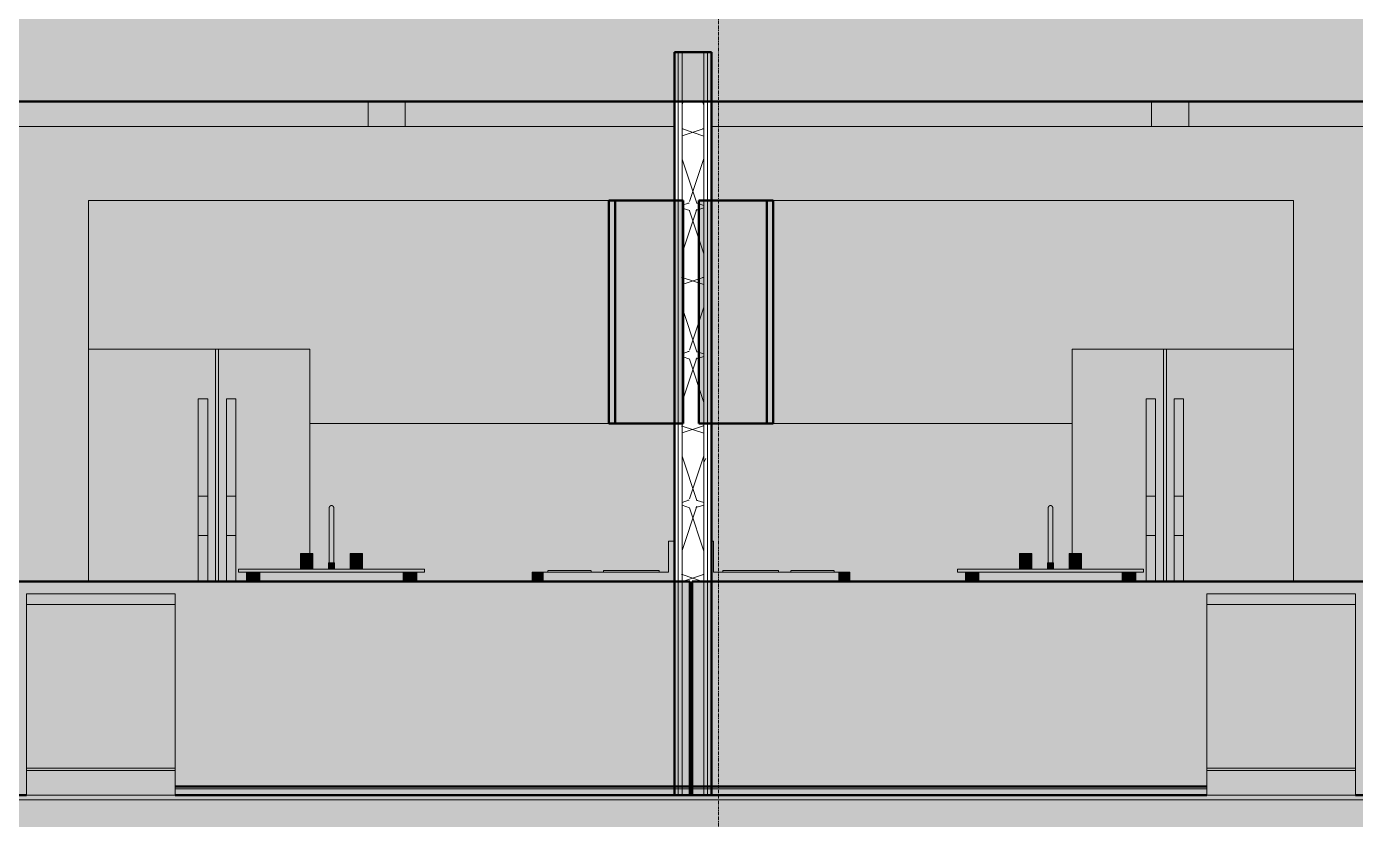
# Model space of a CAD drawing. Header units: inches. Extents: x 9566 to 17067, y -226 to 532.
# Drawn here: x 15802.4 to 16016.9, y 248.1 to 376.1 of the extents above; entities that cross this region are included whole.
import ezdxf

# ---------------------------------------------------------------- set-up
doc = ezdxf.new("R2010")
doc.units = ezdxf.units.IN
doc.header["$MEASUREMENT"] = 0
doc.linetypes.add('Grid Line 1_2_', pattern=[0.875, 0.5, -0.125, 0.125, -0.125])
for name, color, linetype, lineweight in [('0-2', 7, 'Continuous', 9), ('0-3', 130, 'Continuous', 5), ('A-AREA-PATT-1', 41, 'Continuous', 9), ('A-FLOR-1', 192, 'Continuous', 5), ('A-FLOR-2', 192, 'Continuous', 50), ('A-FLOR-LEVL-1', 51, 'Grid Line 1_2_', 9), ('A-FLOR-MCUT', 51, 'Continuous', 13), ('A-FLOR-PATT-1', 8, 'Continuous', 9), ('A-ROOF-1', 132, 'Continuous', 5), ('A-ROOF-2', 132, 'Continuous', 50), ('A-WALL', 113, 'Continuous', 13), ('A-WALL-PATT-1', 111, 'Continuous', 9), ('I-WALL', 2, 'Continuous', 13), ('I-WALL-2', 2, 'Continuous', 50), ('P-SANR-FIXT-1', 8, 'Continuous', 9), ('P-SANR-FIXT-2', 7, 'Continuous', 9), ('Q-CASE-1', 9, 'Continuous', 9), ('Q-CASE-2', 7, 'Continuous', 9), ('Q-CASE-3', 250, 'Continuous', 50), ('Q-SPCQ-1', 8, 'Continuous', 9), ('Q-SPCQ-2', 7, 'Continuous', 9), ('Q-SPCQ-3', 50, 'Continuous', 9), ('S-GRID-1', 1, 'Grid Line 1_2_', 9)]:
    doc.layers.add(name, color=color, linetype=linetype, lineweight=lineweight)
pattern_1 = [(161.57, (16030.552, 59.624), (-4.8003375, -0.0004146), [0, -34.152, 3.792, 0]), (18.43, (16029.352, 59.624), (-4.8003375, 0.0004146), [0, -34.152, 3.792, 0]), (108.43, (16030.552, 59.624), (2.3991322, -12.001051), [11.382, -26.562]), (71.57, (16029.352, 59.624), (2.3991322, 12.001051), [11.382, -26.562])]
pattern_2 = [(0, (16029.952, 59.024), (38.4, 9.6), [1.584, -27.216, 1.584, -27.216, -153.6]), (0, (16029.952, 59.024), (38.4, 9.6), [-57.6, 1.584, -56.016, 1.584, -27.216, -67.2]), (0, (16029.952, 59.024), (38.4, 9.6), [-144, 1.584, -17.616, 1.584, -46.416]), (120, (16044.352, 63.824), (-27.51384, 28.45538), [1.584, -27.216, 1.584, -27.216, -153.6]), (120, (16044.352, 63.824), (-27.51384, 28.45538), [-57.6, 1.584, -56.016, 1.584, -27.216, -67.2]), (120, (16044.352, 63.824), (-27.51384, 28.45538), [-144, 1.584, -17.616, 1.584, -46.416]), (240, (16049.152, 83.024), (-10.88616, -38.05538), [1.584, -27.216, 1.584, -27.216, -153.6]), (240, (16049.152, 83.024), (-10.88616, -38.05538), [-57.6, 1.584, -56.016, 1.584, -27.216, -67.2]), (240, (16049.152, 83.024), (-10.88616, -38.05538), [-144, 1.584, -17.616, 1.584, -46.416])]

# ---------------------------------------------------------------- blocks, each defined once
blk = doc.blocks.new('OD_CW_Base Cabinet - OD_CW_Base Cabinet-1486659-BUILDING SECTION - NORTH_SOUTH - LOOKING WEST')
at = {"layer": 'Q-CASE-1'}
blk.add_hatch(color=256, dxfattribs=at).paths.add_polyline_path([(3137.34, 120), (3220.07, 120), (3220.07, 152.5), (3244.07, 152.5), (3244.07, 120), (3251.62, 120), (3251.62, 154.5), (3137.02, 154.5), (3137.02, 120)], flags=0)
at = {"layer": 'Q-CASE-3'}
for p, q in [((3251.62, 154.5), (3137.02, 154.5)), ((3137.02, 154.5), (3137.02, 120)), ((3251.62, 120), (3251.62, 154.5)), ((3137.02, 120), (3220.07, 120)), ((3244.07, 120), (3251.62, 120))]:
    blk.add_line(p, q, dxfattribs=at)
blk = doc.blocks.new('Refrigerator_-_Side-by-Side_6047 - 36_ X 30_-V62-BUILDING SECTION - NORTH_SOUTH - LOOKING WEST')
at = {"layer": 'Q-SPCQ-1'}
for points in [[(3210.2, 154.5), (3210.29, 154.5), (3210.29, 184), (3211.81, 184), (3211.81, 154.5), (3213.07, 154.5), (3213.07, 192), (3198.32, 192), (3198.32, 159), (3199.85, 159), (3199.85, 156.5), (3209.85, 156.5), (3209.85, 156), (3208.6, 156), (3208.6, 154.5), (3209.85, 154.5)], [(3213.57, 154.5), (3213.57, 192), (3213.07, 192), (3213.07, 154.5)], [(3224.77, 154.5), (3234.07, 154.5), (3234.07, 192), (3213.57, 192), (3213.57, 154.5), (3214.83, 154.5), (3214.83, 184), (3216.34, 184), (3216.34, 154.5)], [(3211.81, 168.29), (3211.81, 184), (3210.29, 184), (3210.29, 168.29)], [(3216.34, 168.29), (3216.34, 184), (3214.83, 184), (3214.83, 168.29)], [(3210.29, 161.94), (3211.81, 161.94), (3211.81, 168.29), (3210.29, 168.29)], [(3214.83, 161.94), (3216.34, 161.94), (3216.34, 168.29), (3214.83, 168.29)], [(3211.81, 154.5), (3211.81, 161.94), (3210.29, 161.94), (3210.29, 154.5)], [(3216.34, 154.5), (3216.34, 161.94), (3214.83, 161.94), (3214.83, 154.5)]]:
    blk.add_hatch(color=256, dxfattribs=at).paths.add_polyline_path(points, flags=0)
at = {"layer": 'Q-SPCQ-2'}
for p, q in [((3213.07, 192), (3198.32, 192)), ((3198.32, 192), (3198.32, 159)), ((3213.57, 192), (3213.07, 192)), ((3213.07, 154.5), (3213.07, 192)), ((3234.07, 192), (3213.57, 192)), ((3213.57, 192), (3213.57, 154.5)), ((3234.07, 154.5), (3234.07, 192)), ((3210.29, 168.29), (3210.29, 184)), ((3211.81, 184), (3210.29, 184)), ((3211.81, 184), (3211.81, 168.29)), ((3214.83, 168.29), (3214.83, 184)), ((3214.83, 184), (3216.34, 184)), ((3216.34, 184), (3216.34, 168.29)), ((3210.29, 161.94), (3210.29, 168.29)), ((3211.81, 168.29), (3210.29, 168.29)), ((3211.81, 168.29), (3211.81, 161.94)), ((3214.83, 161.94), (3214.83, 168.29)), ((3214.83, 168.29), (3216.34, 168.29)), ((3216.34, 168.29), (3216.34, 161.94)), ((3210.29, 154.5), (3210.29, 161.94)), ((3211.81, 161.94), (3210.29, 161.94)), ((3211.81, 161.94), (3211.81, 154.5)), ((3214.83, 154.5), (3214.83, 161.94)), ((3214.83, 161.94), (3216.34, 161.94)), ((3216.34, 161.94), (3216.34, 154.5))]:
    blk.add_line(p, q, dxfattribs=at)
blk = doc.blocks.new('Range - 24_ x 24_-1352610-BUILDING SECTION - NORTH_SOUTH - LOOKING WEST')
at = {"layer": 'Q-SPCQ-3'}
for points in [[(3160.69, 286.5), (3160.69, 288), (3140.44, 288), (3140.44, 293), (3140.12, 293), (3140.12, 286.5), (3159.2, 286.5)], [(3143.8, 288), (3146.44, 288), (3146.44, 288.25), (3141.94, 288.25), (3141.94, 288), (3142.8, 288)], [(3147.83, 288), (3150.94, 288), (3150.94, 288.25), (3146.44, 288.25), (3146.44, 288)], [(3154.19, 288), (3156.44, 288), (3156.44, 288.25), (3153, 288.25), (3153, 288), (3153.41, 288)], [(3157.64, 288), (3159.89, 288), (3159.89, 288.25), (3156.44, 288.25), (3156.44, 288)], [(3162.44, 286.5), (3162.44, 288), (3160.69, 288), (3160.69, 286.5)]]:
    blk.add_hatch(color=256, dxfattribs=at).paths.add_polyline_path(points, flags=0)
at = {"layer": 'Q-SPCQ-2'}
for p, q in [((3140.44, 293), (3140.12, 293)), ((3140.44, 288), (3140.44, 293)), ((3160.69, 288), (3140.44, 288)), ((3141.94, 288.25), (3141.94, 288)), ((3141.94, 288.25), (3146.44, 288.25)), ((3146.44, 288.25), (3150.94, 288.25)), ((3150.94, 288), (3150.94, 288.25)), ((3152.94, 288.25), (3152.94, 288)), ((3153, 288.25), (3156.44, 288.25)), ((3156.44, 288.25), (3159.89, 288.25)), ((3159.94, 288), (3159.94, 288.25)), ((3160.69, 288), (3160.69, 286.5)), ((3160.69, 286.5), (3160.69, 288)), ((3160.69, 288), (3162.44, 288)), ((3162.44, 288), (3162.44, 286.5))]:
    blk.add_line(p, q, dxfattribs=at)
blk = doc.blocks.new('Sink Kitchen-Single - 30_ x 21_-366345-BUILDING SECTION - NORTH_SOUTH - LOOKING WEST')
at = {"layer": 'P-SANR-FIXT-1'}
for points in [[(3192.06, 43.87), (3192.43, 43.87), (3192.43, 46.75), (3192.23, 46.69), (3192.11, 46.53), (3192.07, 46.43), (3192.08, 45.77), (3192.07, 44.36)], [(3192.59, 43.87), (3192.79, 43.87), (3192.72, 46.61), (3192.59, 46.71), (3192.43, 46.71), (3192.43, 43.87)], [(3192.05, 37.5), (3192.43, 37.5), (3192.43, 43.87), (3192.06, 43.87), (3192.06, 38.48)], [(3192.8, 37.5), (3192.75, 43.87), (3192.43, 43.87), (3192.43, 37.5), (3192.79, 37.5)], [(3189.38, 36.5), (3189.43, 36.5), (3189.38, 39), (3187.43, 39), (3187.48, 36.5), (3189.33, 36.5)], [(3196.21, 36.5), (3197.43, 36.5), (3197.38, 39), (3195.43, 39), (3195.48, 36.5), (3196.01, 36.5)], [(3188.34, 36), (3207.43, 36), (3207.43, 36.5), (3177.43, 36.5), (3177.43, 36), (3187.07, 36)], [(3191.93, 36.5), (3192.93, 36.5), (3192.88, 37.5), (3191.93, 37.5)], [(3179.39, 34.5), (3180.93, 34.5), (3180.93, 36), (3178.68, 36), (3178.69, 34.5), (3179.34, 34.5)], [(3202.91, 34.5), (3203.93, 34.5), (3203.93, 36), (3180.93, 36), (3180.93, 34.5), (3201.12, 34.5)], [(3205.46, 34.5), (3206.18, 34.5), (3206.18, 36), (3203.93, 36), (3203.93, 34.5), (3205.42, 34.5)]]:
    blk.add_hatch(color=256, dxfattribs=at).paths.add_polyline_path(points, flags=0)
at = {"layer": 'P-SANR-FIXT-2'}
for p, q in [((3192.05, 43.87), (3192.05, 37.5)), ((3192.05, 43.87), (3192.05, 42.5)), ((3192.8, 37.5), (3192.8, 43.87)), ((3192.8, 42.5), (3192.8, 43.87)), ((3192.06, 42.5), (3192.06, 42.5)), ((3192.79, 42.5), (3192.79, 42.5)), ((3187.43, 39), (3187.43, 36.5)), ((3187.43, 39), (3189.43, 39)), ((3189.43, 36.5), (3189.43, 39)), ((3195.43, 39), (3195.43, 36.5)), ((3195.43, 39), (3197.43, 39)), ((3197.43, 36.5), (3197.43, 39)), ((3177.43, 36.5), (3207.43, 36.5)), ((3177.43, 36.5), (3177.43, 36)), ((3191.93, 37.5), (3191.93, 36.5)), ((3191.93, 37.5), (3192.93, 37.5)), ((3192.93, 36.5), (3192.93, 37.5)), ((3207.43, 36), (3207.43, 36.5)), ((3207.43, 36), (3177.43, 36)), ((3178.68, 36), (3178.68, 34.5)), ((3206.18, 34.5), (3206.18, 36))]:
    blk.add_line(p, q, dxfattribs=at)
at = {"layer": 'P-SANR-FIXT-2', "flags": 128}
for points in [[(3192.05, 46.37), (3192.05, 46.39), (3192.05, 46.4), (3192.06, 46.42), (3192.06, 46.43), (3192.06, 46.45), (3192.06, 46.46), (3192.07, 46.48), (3192.07, 46.49), (3192.08, 46.51), (3192.08, 46.52), (3192.09, 46.53), (3192.1, 46.55), (3192.1, 46.56), (3192.11, 46.57), (3192.12, 46.59), (3192.13, 46.6), (3192.14, 46.61), (3192.15, 46.62), (3192.16, 46.63), (3192.17, 46.64), (3192.18, 46.65), (3192.19, 46.66), (3192.2, 46.67), (3192.21, 46.68), (3192.23, 46.69), (3192.24, 46.7), (3192.25, 46.71), (3192.27, 46.71), (3192.28, 46.72), (3192.29, 46.72), (3192.31, 46.73), (3192.32, 46.73), (3192.34, 46.74), (3192.35, 46.74), (3192.36, 46.74), (3192.38, 46.75), (3192.39, 46.75), (3192.41, 46.75), (3192.42, 46.75), (3192.43, 46.75)], [(3192.05, 46.37), (3192.05, 46.37), (3192.05, 46.37), (3192.05, 46.36), (3192.05, 46.34), (3192.05, 46.33), (3192.05, 46.3), (3192.05, 46.28), (3192.05, 46.25), (3192.05, 46.21), (3192.05, 46.18), (3192.05, 46.14), (3192.05, 46.09), (3192.05, 46.04), (3192.05, 45.99), (3192.05, 45.94), (3192.05, 45.88), (3192.05, 45.82), (3192.05, 45.75), (3192.05, 45.69), (3192.05, 45.62), (3192.05, 45.54), (3192.05, 45.47), (3192.05, 45.39), (3192.05, 45.31), (3192.05, 45.23), (3192.05, 45.14), (3192.05, 45.05), (3192.05, 44.96), (3192.05, 44.87), (3192.05, 44.78), (3192.05, 44.69), (3192.05, 44.59), (3192.05, 44.5), (3192.05, 44.4), (3192.05, 44.3), (3192.05, 44.2), (3192.05, 44.1), (3192.05, 44), (3192.05, 43.9), (3192.05, 43.87)], [(3192.05, 46.3), (3192.05, 46.32), (3192.05, 46.34), (3192.05, 46.35), (3192.05, 46.36), (3192.05, 46.37), (3192.05, 46.37)], [(3192.05, 43.87), (3192.05, 43.97), (3192.05, 44.07), (3192.05, 44.17), (3192.05, 44.27), (3192.05, 44.37), (3192.05, 44.47), (3192.05, 44.57), (3192.05, 44.66), (3192.05, 44.76), (3192.05, 44.85), (3192.05, 44.94), (3192.05, 45.03), (3192.05, 45.12), (3192.05, 45.2), (3192.05, 45.29), (3192.05, 45.37), (3192.05, 45.45), (3192.05, 45.52), (3192.05, 45.6), (3192.05, 45.67), (3192.05, 45.74), (3192.05, 45.8), (3192.05, 45.86), (3192.05, 45.92), (3192.05, 45.98), (3192.05, 46.03), (3192.05, 46.08)], [(3192.43, 46.75), (3192.44, 46.75), (3192.46, 46.75), (3192.47, 46.75), (3192.49, 46.75), (3192.5, 46.74), (3192.52, 46.74), (3192.53, 46.74), (3192.55, 46.73), (3192.56, 46.73), (3192.57, 46.72), (3192.59, 46.71), (3192.6, 46.71), (3192.62, 46.7), (3192.63, 46.69), (3192.64, 46.68), (3192.65, 46.68), (3192.66, 46.67), (3192.68, 46.66), (3192.69, 46.65), (3192.7, 46.64), (3192.71, 46.63), (3192.72, 46.61), (3192.73, 46.6), (3192.74, 46.59), (3192.74, 46.58), (3192.75, 46.56), (3192.76, 46.55), (3192.77, 46.54), (3192.77, 46.52), (3192.78, 46.51), (3192.78, 46.5), (3192.79, 46.48), (3192.79, 46.47), (3192.8, 46.45), (3192.8, 46.44), (3192.8, 46.42), (3192.8, 46.41), (3192.8, 46.39), (3192.8, 46.38), (3192.8, 46.37)], [(3192.8, 43.87), (3192.8, 43.97), (3192.8, 44.07), (3192.8, 44.17), (3192.8, 44.27), (3192.8, 44.37), (3192.8, 44.47), (3192.8, 44.57), (3192.8, 44.66), (3192.8, 44.76), (3192.8, 44.85), (3192.8, 44.94), (3192.8, 45.03), (3192.8, 45.12), (3192.8, 45.2), (3192.8, 45.29), (3192.8, 45.37), (3192.8, 45.45), (3192.8, 45.52), (3192.8, 45.6), (3192.8, 45.67), (3192.8, 45.74), (3192.8, 45.8), (3192.8, 45.86), (3192.8, 45.92), (3192.8, 45.98), (3192.8, 46.03), (3192.8, 46.08), (3192.8, 46.13), (3192.8, 46.17), (3192.8, 46.21), (3192.8, 46.24), (3192.8, 46.27), (3192.8, 46.3), (3192.8, 46.32), (3192.8, 46.34), (3192.8, 46.35), (3192.8, 46.36), (3192.8, 46.37), (3192.8, 46.37), (3192.8, 46.37)], [(3192.8, 46.37), (3192.8, 46.37), (3192.8, 46.36), (3192.8, 46.34), (3192.8, 46.33), (3192.8, 46.3), (3192.8, 46.28)], [(3192.8, 46.09), (3192.8, 46.04), (3192.8, 45.99), (3192.8, 45.94), (3192.8, 45.88), (3192.8, 45.82), (3192.8, 45.75), (3192.8, 45.69), (3192.8, 45.62), (3192.8, 45.54), (3192.8, 45.47), (3192.8, 45.39), (3192.8, 45.31), (3192.8, 45.23), (3192.8, 45.14), (3192.8, 45.05), (3192.8, 44.96), (3192.8, 44.87), (3192.8, 44.78), (3192.8, 44.69), (3192.8, 44.59), (3192.8, 44.5), (3192.8, 44.4), (3192.8, 44.3), (3192.8, 44.2), (3192.8, 44.1), (3192.8, 44), (3192.8, 43.9), (3192.8, 43.87)]]:
    blk.add_lwpolyline(points, dxfattribs=at)
blk = doc.blocks.new('Dishwasher_15404 - 34_ counter-547918-BUILDING SECTION - NORTH_SOUTH - LOOKING WEST')
at = {"layer": 'Q-SPCQ-1'}
for points in [[(3217.92, 30.79), (3236.83, 30.79), (3236.83, 32.5), (3212.83, 32.5), (3212.83, 30.79)], [(3217.92, 4.33), (3236.83, 4.33), (3236.83, 30.79), (3212.83, 30.79), (3212.83, 4.33)], [(3217.92, 3.94), (3236.83, 3.94), (3236.83, 4.33), (3212.83, 4.33), (3212.83, 3.94)], [(3217.92, 0), (3236.83, 0), (3236.83, 3.94), (3212.83, 3.94), (3212.83, 0)]]:
    blk.add_hatch(color=256, dxfattribs=at).paths.add_polyline_path(points, flags=0)
at = {"layer": 'Q-SPCQ-2'}
for p, q in [((3212.83, 32.5), (3236.83, 32.5)), ((3212.83, 32.5), (3212.83, 30.79)), ((3236.83, 30.79), (3236.83, 32.5)), ((3212.83, 30.79), (3236.83, 30.79)), ((3212.83, 30.79), (3212.83, 4.33)), ((3236.83, 30.79), (3212.83, 30.79)), ((3236.83, 4.33), (3236.83, 30.79)), ((3236.83, 4.33), (3212.83, 4.33)), ((3212.83, 4.33), (3236.83, 4.33)), ((3212.83, 4.33), (3212.83, 3.94)), ((3236.83, 3.94), (3236.83, 4.33)), ((3236.83, 3.94), (3212.83, 3.94)), ((3212.83, 3.94), (3236.83, 3.94)), ((3212.83, 3.94), (3212.83, 0)), ((3236.83, 0), (3236.83, 3.94)), ((3236.83, 0), (3212.83, 0))]:
    blk.add_line(p, q, dxfattribs=at)
blk = doc.blocks.new('OD_CW_Upper Cabinet - OD_CW_Upper Cabinet-1458215-BUILDING SECTION - NORTH_SOUTH - LOOKING WEST')
at = {"layer": 'Q-CASE-1'}
for points in [[(3149.07, 180), (3149.07, 216), (3138.07, 216), (3138.07, 180)], [(3150.07, 180), (3150.07, 216), (3149.07, 216), (3149.07, 180)]]:
    blk.add_hatch(color=256, dxfattribs=at).paths.add_polyline_path(points, flags=0)
at = {"layer": 'Q-CASE-3'}
for p, q in [((3149.07, 216), (3138.07, 216)), ((3138.07, 216), (3138.07, 180)), ((3150.07, 216), (3149.07, 216)), ((3149.07, 216), (3149.07, 180)), ((3149.07, 180), (3149.07, 216)), ((3150.07, 180), (3150.07, 216)), ((3138.07, 180), (3149.07, 180)), ((3149.07, 180), (3150.07, 180))]:
    blk.add_line(p, q, dxfattribs=at)
blk = doc.blocks.new('OD_CW_Upper Cabinet - OD_CW_Upper Cabinet-1491323-BUILDING SECTION - NORTH_SOUTH - LOOKING WEST')
at = {"layer": 'Q-CASE-1'}
blk.add_hatch(color=256, dxfattribs=at).paths.add_polyline_path([(3198.32, 180), (3198.32, 192), (3234.07, 192), (3234.07, 216), (3150.07, 216), (3150.07, 180), (3195.63, 180)], flags=0)
at = {"layer": 'Q-CASE-2'}
for p, q in [((3234.07, 216), (3150.07, 216)), ((3234.07, 192), (3234.07, 216)), ((3150.07, 180), (3198.32, 180))]:
    blk.add_line(p, q, dxfattribs=at)
blk = doc.blocks.new('OD_CW_Base Cabinet - OD_CW_Base Cabinet-1486564-BUILDING SECTION - NORTH_SOUTH - LOOKING WEST')
at = {"layer": 'Q-CASE-1'}
blk.add_hatch(color=256, dxfattribs=at).paths.add_polyline_path([(3029.55, 252), (3029.55, 284.5), (3053.55, 284.5), (3053.55, 252), (3136.6, 252), (3136.6, 286.5), (3022, 286.5), (3022, 252)], flags=0)
at = {"layer": 'Q-CASE-3'}
for p, q in [((3022, 286.5), (3022, 252)), ((3136.6, 286.5), (3022, 286.5)), ((3136.6, 252), (3136.6, 286.5)), ((3022, 252), (3029.55, 252)), ((3053.55, 252), (3136.6, 252))]:
    blk.add_line(p, q, dxfattribs=at)
blk = doc.blocks.new('Refrigerator_-_Side-by-Side_6047 - 36_ X 30_-V78-BUILDING SECTION - NORTH_SOUTH - LOOKING WEST')
at = {"layer": 'Q-SPCQ-1'}
for points in [[(3039.55, 286.5), (3057.28, 286.5), (3057.28, 316), (3058.79, 316), (3058.79, 286.5), (3060.05, 286.5), (3060.05, 324), (3039.55, 324), (3039.55, 291.55)], [(3060.55, 286.5), (3060.55, 324), (3060.05, 324), (3060.05, 286.5)], [(3061.82, 286.5), (3061.82, 316), (3063.33, 316), (3063.33, 286.5), (3065.03, 286.5), (3065.03, 288), (3063.78, 288), (3063.78, 288.5), (3073.78, 288.5), (3073.83, 291), (3075.3, 291), (3075.3, 324), (3060.55, 324), (3060.55, 286.5)], [(3057.28, 300.29), (3058.79, 300.29), (3058.79, 316), (3057.28, 316), (3057.28, 310.8)], [(3063.33, 300.29), (3063.33, 316), (3061.82, 316), (3061.82, 300.29)], [(3058.79, 293.94), (3058.79, 300.29), (3057.28, 300.29), (3057.28, 293.94)], [(3061.82, 293.94), (3063.33, 293.94), (3063.33, 300.29), (3061.82, 300.29)], [(3058.79, 286.5), (3058.79, 293.94), (3057.28, 293.94), (3057.28, 286.5)], [(3063.33, 286.5), (3063.33, 293.94), (3061.82, 293.94), (3061.82, 286.5)]]:
    blk.add_hatch(color=256, dxfattribs=at).paths.add_polyline_path(points, flags=0)
at = {"layer": 'Q-SPCQ-2'}
for p, q in [((3039.55, 324), (3039.55, 286.5)), ((3060.05, 324), (3039.55, 324)), ((3060.55, 324), (3060.05, 324)), ((3060.05, 286.5), (3060.05, 324)), ((3060.55, 324), (3060.55, 286.5)), ((3075.3, 324), (3060.55, 324)), ((3075.3, 291), (3075.3, 324)), ((3057.28, 300.29), (3057.28, 316)), ((3057.28, 316), (3058.79, 316)), ((3058.79, 316), (3058.79, 300.29)), ((3061.82, 300.29), (3061.82, 316)), ((3063.33, 316), (3061.82, 316)), ((3063.33, 316), (3063.33, 300.29)), ((3057.28, 293.94), (3057.28, 300.29)), ((3057.28, 300.29), (3058.79, 300.29)), ((3058.79, 300.29), (3058.79, 293.94)), ((3061.82, 293.94), (3061.82, 300.29)), ((3063.33, 300.29), (3061.82, 300.29)), ((3063.33, 300.29), (3063.33, 293.94)), ((3057.28, 286.5), (3057.28, 293.94)), ((3057.28, 293.94), (3058.79, 293.94)), ((3058.79, 293.94), (3058.79, 286.5)), ((3061.82, 286.5), (3061.82, 293.94)), ((3063.33, 293.94), (3061.82, 293.94)), ((3063.33, 293.94), (3063.33, 286.5))]:
    blk.add_line(p, q, dxfattribs=at)
blk = doc.blocks.new('Range - 24_ x 24_-V79-BUILDING SECTION - NORTH_SOUTH - LOOKING WEST')
at = {"layer": 'Q-SPCQ-3'}
for points in [[(3134.12, 286.5), (3134.12, 293), (3133.18, 293), (3133.18, 288), (3112.93, 288), (3112.93, 286.5), (3133.26, 286.5)], [(3112.93, 286.5), (3112.93, 288), (3111.18, 288), (3111.18, 286.5)], [(3114.93, 288), (3117.18, 288), (3117.18, 288.25), (3113.73, 288.25), (3113.73, 288), (3114.15, 288)], [(3119.43, 288), (3120.63, 288), (3120.63, 288.25), (3117.18, 288.25), (3117.18, 288), (3118.38, 288)], [(3123.54, 288), (3127.18, 288), (3127.18, 288.25), (3122.68, 288.25), (3122.68, 288), (3122.9, 288)], [(3130.82, 288), (3131.68, 288), (3131.68, 288.25), (3127.18, 288.25), (3127.18, 288), (3130.05, 288)]]:
    blk.add_hatch(color=256, dxfattribs=at).paths.add_polyline_path(points, flags=0)
at = {"layer": 'Q-SPCQ-2'}
for p, q in [((3134.12, 293), (3133.18, 293)), ((3133.18, 293), (3133.18, 288)), ((3111.18, 286.5), (3111.18, 288)), ((3111.18, 288), (3112.93, 288)), ((3112.93, 286.5), (3112.93, 288)), ((3133.18, 288), (3112.93, 288)), ((3112.93, 288), (3112.93, 286.5)), ((3113.68, 288.25), (3113.68, 288)), ((3113.73, 288.25), (3117.18, 288.25)), ((3117.18, 288.25), (3120.63, 288.25)), ((3120.68, 288), (3120.68, 288.25)), ((3122.68, 288.25), (3122.68, 288)), ((3122.68, 288.25), (3127.18, 288.25)), ((3127.18, 288.25), (3131.68, 288.25)), ((3131.68, 288), (3131.68, 288.25))]:
    blk.add_line(p, q, dxfattribs=at)
blk = doc.blocks.new('Sink Kitchen-Single - 30_ x 21_-V57-BUILDING SECTION - NORTH_SOUTH - LOOKING WEST')
at = {"layer": 'P-SANR-FIXT-1'}
for points in [[(3078.93, 43.87), (3079.3, 43.87), (3079.3, 46.75), (3079.05, 46.65), (3078.97, 46.53), (3078.93, 46.43), (3078.94, 45.77), (3078.93, 44.36)], [(3079.66, 43.87), (3079.59, 46.61), (3079.46, 46.71), (3079.3, 46.71), (3079.3, 43.87), (3079.66, 43.87)], [(3078.92, 37.5), (3079.3, 37.5), (3079.3, 43.87), (3078.93, 43.87), (3078.92, 38.48)], [(3079.66, 37.5), (3079.67, 37.5), (3079.62, 43.87), (3079.3, 43.87), (3079.3, 37.5), (3079.62, 37.5)], [(3075.07, 36.5), (3076.3, 36.5), (3076.24, 39), (3074.3, 39), (3074.35, 36.5), (3074.87, 36.5)], [(3082.35, 36.5), (3084.3, 36.5), (3084.24, 39), (3082.3, 39), (3082.35, 36.5)], [(3064.3, 36), (3094.3, 36), (3094.3, 36.5), (3064.3, 36.5)], [(3079.3, 36.5), (3079.8, 36.5), (3079.75, 37.5), (3078.8, 37.5), (3078.85, 36.5), (3079.27, 36.5)], [(3066.31, 34.5), (3067.8, 34.5), (3067.8, 36), (3065.55, 36), (3065.55, 34.5), (3066.27, 34.5)], [(3067.8, 34.5), (3090.8, 34.5), (3090.8, 36), (3067.8, 36)], [(3092.28, 34.5), (3093.05, 34.5), (3093.05, 36), (3090.8, 36), (3090.8, 34.5), (3092.21, 34.5)]]:
    blk.add_hatch(color=256, dxfattribs=at).paths.add_polyline_path(points, flags=0)
at = {"layer": 'P-SANR-FIXT-2'}
for p, q in [((3078.92, 43.87), (3078.92, 37.5)), ((3078.92, 43.87), (3078.92, 42.5)), ((3079.67, 37.5), (3079.67, 43.87)), ((3079.67, 42.5), (3079.67, 43.87)), ((3078.93, 42.5), (3078.93, 42.5)), ((3079.66, 42.5), (3079.66, 42.5)), ((3074.3, 39), (3074.3, 36.5)), ((3074.3, 39), (3076.3, 39)), ((3076.3, 36.5), (3076.3, 39)), ((3082.3, 39), (3082.3, 36.5)), ((3082.3, 39), (3084.3, 39)), ((3084.3, 36.5), (3084.3, 39)), ((3064.3, 36.5), (3094.3, 36.5)), ((3064.3, 36.5), (3064.3, 36)), ((3078.8, 37.5), (3078.8, 36.5)), ((3078.8, 37.5), (3079.8, 37.5)), ((3079.8, 36.5), (3079.8, 37.5)), ((3094.3, 36), (3094.3, 36.5)), ((3094.3, 36), (3064.3, 36)), ((3065.55, 36), (3065.55, 34.5)), ((3093.05, 34.5), (3093.05, 36))]:
    blk.add_line(p, q, dxfattribs=at)
at = {"layer": 'P-SANR-FIXT-2', "flags": 128}
for points in [[(3078.92, 46.37), (3078.92, 46.39), (3078.92, 46.4), (3078.92, 46.42), (3078.93, 46.43), (3078.93, 46.45), (3078.93, 46.46), (3078.94, 46.48), (3078.94, 46.49), (3078.95, 46.51), (3078.95, 46.52), (3078.96, 46.53), (3078.96, 46.55), (3078.97, 46.56), (3078.98, 46.57), (3078.99, 46.59), (3079, 46.6), (3079.01, 46.61), (3079.02, 46.62), (3079.03, 46.63), (3079.04, 46.64), (3079.05, 46.65), (3079.06, 46.66), (3079.07, 46.67), (3079.08, 46.68), (3079.09, 46.69), (3079.11, 46.7), (3079.12, 46.71), (3079.13, 46.71), (3079.15, 46.72), (3079.16, 46.72), (3079.18, 46.73), (3079.19, 46.73), (3079.2, 46.74), (3079.22, 46.74), (3079.23, 46.74), (3079.25, 46.75), (3079.26, 46.75), (3079.28, 46.75), (3079.29, 46.75), (3079.3, 46.75)], [(3078.92, 46.37), (3078.92, 46.37), (3078.92, 46.37), (3078.92, 46.36), (3078.92, 46.34), (3078.92, 46.33), (3078.92, 46.3), (3078.92, 46.28), (3078.92, 46.25), (3078.92, 46.21), (3078.92, 46.18), (3078.92, 46.14), (3078.92, 46.09), (3078.92, 46.04), (3078.92, 45.99), (3078.92, 45.94), (3078.92, 45.88), (3078.92, 45.82), (3078.92, 45.75), (3078.92, 45.69), (3078.92, 45.62), (3078.92, 45.54), (3078.92, 45.47), (3078.92, 45.39), (3078.92, 45.31), (3078.92, 45.23), (3078.92, 45.14), (3078.92, 45.05), (3078.92, 44.96), (3078.92, 44.87), (3078.92, 44.78), (3078.92, 44.69), (3078.92, 44.59), (3078.92, 44.5), (3078.92, 44.4), (3078.92, 44.3), (3078.92, 44.2), (3078.92, 44.1), (3078.92, 44), (3078.92, 43.9), (3078.92, 43.87)], [(3078.92, 46.3), (3078.92, 46.32), (3078.92, 46.34), (3078.92, 46.35), (3078.92, 46.36), (3078.92, 46.37), (3078.92, 46.37)], [(3078.92, 43.87), (3078.92, 43.97), (3078.92, 44.07), (3078.92, 44.17), (3078.92, 44.27), (3078.92, 44.37), (3078.92, 44.47), (3078.92, 44.57), (3078.92, 44.66), (3078.92, 44.76), (3078.92, 44.85), (3078.92, 44.94), (3078.92, 45.03), (3078.92, 45.12), (3078.92, 45.2), (3078.92, 45.29), (3078.92, 45.37), (3078.92, 45.45), (3078.92, 45.52), (3078.92, 45.6), (3078.92, 45.67), (3078.92, 45.74), (3078.92, 45.8), (3078.92, 45.86), (3078.92, 45.92), (3078.92, 45.98), (3078.92, 46.03), (3078.92, 46.08)], [(3079.3, 46.75), (3079.31, 46.75), (3079.33, 46.75), (3079.34, 46.75), (3079.36, 46.75), (3079.37, 46.74), (3079.39, 46.74), (3079.4, 46.74), (3079.41, 46.73), (3079.43, 46.73), (3079.44, 46.72), (3079.46, 46.71), (3079.47, 46.71), (3079.48, 46.7), (3079.5, 46.69), (3079.51, 46.68), (3079.52, 46.68), (3079.53, 46.67), (3079.54, 46.66), (3079.56, 46.65), (3079.57, 46.64), (3079.58, 46.63), (3079.59, 46.61), (3079.6, 46.6), (3079.6, 46.59), (3079.61, 46.58), (3079.62, 46.56), (3079.63, 46.55), (3079.63, 46.54), (3079.64, 46.52), (3079.65, 46.51), (3079.65, 46.5), (3079.66, 46.48), (3079.66, 46.47), (3079.66, 46.45), (3079.67, 46.44), (3079.67, 46.42), (3079.67, 46.41), (3079.67, 46.39), (3079.67, 46.38), (3079.67, 46.37)], [(3079.67, 43.87), (3079.67, 43.97), (3079.67, 44.07), (3079.67, 44.17), (3079.67, 44.27), (3079.67, 44.37), (3079.67, 44.47), (3079.67, 44.57), (3079.67, 44.66), (3079.67, 44.76), (3079.67, 44.85), (3079.67, 44.94), (3079.67, 45.03), (3079.67, 45.12), (3079.67, 45.2), (3079.67, 45.29), (3079.67, 45.37), (3079.67, 45.45), (3079.67, 45.52), (3079.67, 45.6), (3079.67, 45.67), (3079.67, 45.74), (3079.67, 45.8), (3079.67, 45.86), (3079.67, 45.92), (3079.67, 45.98), (3079.67, 46.03), (3079.67, 46.08), (3079.67, 46.13), (3079.67, 46.17), (3079.67, 46.21), (3079.67, 46.24), (3079.67, 46.27), (3079.67, 46.3), (3079.67, 46.32), (3079.67, 46.34), (3079.67, 46.35), (3079.67, 46.36), (3079.67, 46.37), (3079.67, 46.37), (3079.67, 46.37)], [(3079.67, 46.37), (3079.67, 46.37), (3079.67, 46.36), (3079.67, 46.34), (3079.67, 46.33), (3079.67, 46.3), (3079.67, 46.28)], [(3079.67, 46.09), (3079.67, 46.04), (3079.67, 45.99), (3079.67, 45.94), (3079.67, 45.88), (3079.67, 45.82), (3079.67, 45.75), (3079.67, 45.69), (3079.67, 45.62), (3079.67, 45.54), (3079.67, 45.47), (3079.67, 45.39), (3079.67, 45.31), (3079.67, 45.23), (3079.67, 45.14), (3079.67, 45.05), (3079.67, 44.96), (3079.67, 44.87), (3079.67, 44.78), (3079.67, 44.69), (3079.67, 44.59), (3079.67, 44.5), (3079.67, 44.4), (3079.67, 44.3), (3079.67, 44.2), (3079.67, 44.1), (3079.67, 44), (3079.67, 43.9), (3079.67, 43.87)]]:
    blk.add_lwpolyline(points, dxfattribs=at)
blk = doc.blocks.new('Dishwasher_15404 - 34_ counter-1372825-BUILDING SECTION - NORTH_SOUTH - LOOKING WEST')
at = {"layer": 'Q-SPCQ-1'}
for points in [[(3034.9, 30.79), (3058.9, 30.79), (3058.9, 32.5), (3034.9, 32.5)], [(3058.9, 4.33), (3058.9, 30.79), (3034.9, 30.79), (3034.9, 4.33), (3048.19, 4.33)], [(3037.25, 3.94), (3058.9, 3.94), (3058.9, 4.33), (3034.9, 4.33), (3034.9, 3.94)], [(3048.19, 0), (3058.9, 0), (3058.9, 3.94), (3034.9, 3.94), (3034.9, 0)]]:
    blk.add_hatch(color=256, dxfattribs=at).paths.add_polyline_path(points, flags=0)
at = {"layer": 'Q-SPCQ-2'}
for p, q in [((3034.9, 32.5), (3058.9, 32.5)), ((3034.9, 32.5), (3034.9, 30.79)), ((3058.9, 30.79), (3058.9, 32.5)), ((3034.9, 30.79), (3058.9, 30.79)), ((3034.9, 30.79), (3034.9, 4.33)), ((3058.9, 30.79), (3034.9, 30.79)), ((3058.9, 4.33), (3058.9, 30.79)), ((3058.9, 4.33), (3034.9, 4.33)), ((3034.9, 4.33), (3058.9, 4.33)), ((3034.9, 4.33), (3034.9, 3.94)), ((3058.9, 3.94), (3058.9, 4.33)), ((3058.9, 3.94), (3034.9, 3.94)), ((3034.9, 3.94), (3058.9, 3.94)), ((3034.9, 3.94), (3034.9, 0)), ((3058.9, 0), (3058.9, 3.94)), ((3058.9, 0), (3034.9, 0))]:
    blk.add_line(p, q, dxfattribs=at)
blk = doc.blocks.new('OD_CW_Upper Cabinet - OD_CW_Upper Cabinet-1458583-BUILDING SECTION - NORTH_SOUTH - LOOKING WEST')
at = {"layer": 'Q-CASE-1'}
for points in [[(3123.55, 312), (3124.55, 312), (3124.55, 348), (3123.55, 348), (3123.55, 338.63)], [(3124.55, 312), (3135.37, 312), (3135.37, 348), (3124.55, 348), (3124.55, 338.63)]]:
    blk.add_hatch(color=256, dxfattribs=at).paths.add_polyline_path(points, flags=0)
at = {"layer": 'Q-CASE-3'}
for p, q in [((3123.55, 348), (3123.55, 312)), ((3124.55, 348), (3123.55, 348)), ((3124.55, 312), (3124.55, 348)), ((3124.55, 348), (3124.55, 312)), ((3135.55, 348), (3124.55, 348)), ((3135.55, 312), (3135.55, 348)), ((3123.55, 312), (3124.55, 312)), ((3124.55, 312), (3135.55, 312))]:
    blk.add_line(p, q, dxfattribs=at)
blk = doc.blocks.new('OD_CW_Upper Cabinet - OD_CW_Upper Cabinet-1491162-BUILDING SECTION - NORTH_SOUTH - LOOKING WEST')
at = {"layer": 'Q-CASE-1'}
blk.add_hatch(color=256, dxfattribs=at).paths.add_polyline_path([(3123.55, 312), (3123.55, 348), (3039.55, 348), (3039.55, 324), (3075.3, 324), (3075.3, 312), (3108.19, 312)], flags=0)
at = {"layer": 'Q-CASE-2'}
for p, q in [((3123.55, 348), (3039.55, 348)), ((3039.55, 348), (3039.55, 324)), ((3075.3, 312), (3123.55, 312))]:
    blk.add_line(p, q, dxfattribs=at)
blk = doc.blocks.new('1750 Ox - Unit Layouts_rvt-2-BUILDING SECTION - NORTH_SOUTH - LOOKING WEST')
at = {"layer": '0-2'}
for name, p in [('OD_CW_Upper Cabinet - OD_CW_Upper Cabinet-1491162-BUILDING SECTION - NORTH_SOUTH - LOOKING WEST', (0, 0)), ('OD_CW_Upper Cabinet - OD_CW_Upper Cabinet-1458583-BUILDING SECTION - NORTH_SOUTH - LOOKING WEST', (0, 0)), ('OD_CW_Upper Cabinet - OD_CW_Upper Cabinet-1458215-BUILDING SECTION - NORTH_SOUTH - LOOKING WEST', (0, 132)), ('OD_CW_Upper Cabinet - OD_CW_Upper Cabinet-1491323-BUILDING SECTION - NORTH_SOUTH - LOOKING WEST', (0, 132)), ('Refrigerator_-_Side-by-Side_6047 - 36_ X 30_-V78-BUILDING SECTION - NORTH_SOUTH - LOOKING WEST', (0, 0)), ('Refrigerator_-_Side-by-Side_6047 - 36_ X 30_-V62-BUILDING SECTION - NORTH_SOUTH - LOOKING WEST', (0, 132)), ('Sink Kitchen-Single - 30_ x 21_-V57-BUILDING SECTION - NORTH_SOUTH - LOOKING WEST', (-0.52, 252)), ('Sink Kitchen-Single - 30_ x 21_-366345-BUILDING SECTION - NORTH_SOUTH - LOOKING WEST', (2.42, 252)), ('Range - 24_ x 24_-V79-BUILDING SECTION - NORTH_SOUTH - LOOKING WEST', (0, 0)), ('Range - 24_ x 24_-1352610-BUILDING SECTION - NORTH_SOUTH - LOOKING WEST', (0, 0)), ('OD_CW_Base Cabinet - OD_CW_Base Cabinet-1486564-BUILDING SECTION - NORTH_SOUTH - LOOKING WEST', (0, 0)), ('OD_CW_Base Cabinet - OD_CW_Base Cabinet-1486659-BUILDING SECTION - NORTH_SOUTH - LOOKING WEST', (0, 132)), ('Dishwasher_15404 - 34_ counter-1372825-BUILDING SECTION - NORTH_SOUTH - LOOKING WEST', (-5.34, 252)), ('Dishwasher_15404 - 34_ counter-547918-BUILDING SECTION - NORTH_SOUTH - LOOKING WEST', (7.24, 252))]:
    blk.add_blockref(name, p, dxfattribs=at)

msp = doc.modelspace()

# ---------------------------------------------------------------- hatches: boundary and pattern name
at = {"layer": 'A-AREA-PATT-1'}
h = msp.add_hatch(color=256, dxfattribs=at)
h.paths.add_polyline_path([(16071.6646, 253.375), (16076.1922, 253.375), (16076.1922, 334.75), (16123.6922, 334.75), (16123.6922, 253.375), (16127.2198, 253.375), (16127.2198, 339), (16128.2198, 339), (16128.2198, 336), (16130.2198, 336), (16130.2198, 253.375), (16132.9698, 253.375), (16132.9698, 339), (16133.9698, 339), (16133.9698, 270), (16184.3458, 270), (16184.2214, 272.7378), (16182.0323, 274), (16182.0323, 276), (16184.128, 274.7916), (16183.9935, 277.75), (16183.7294, 277.7997), (16183.654, 277.8799), (16183.5296, 277.9196), (16183.5296, 278.1626), (16183.6286, 279.2936), (16183.7713, 279.3308), (16183.7405, 279.3938), (16183.9072, 279.65), (16184.2693, 279.7292), (16184.9083, 279.75), (16194.4935, 279.7164), (16194.5977, 279.6901), (16194.7781, 279.5248), (16194.8585, 279.2936), (16194.9698, 278.0218), (16194.9698, 367.226), (16180.5198, 367.5271), (16180.5198, 363.9926), (15912.9698, 363.9926), (15912.9698, 348), (16006.9146, 348), (16006.9146, 286.5), (16024.4661, 286.5), (16024.4661, 253.375), (16027.9698, 253.375), (16027.9698, 340), (16066.9146, 340), (16066.9146, 253.375), (16068.9698, 253.375)], flags=0)
h.paths.add_polyline_path([(16192.9698, 253.375), (16194.9698, 253.375), (16194.9574, 277.9196), (16194.8214, 277.7712), (16194.4935, 277.75), (16194.1072, 269.25), (16193.662, 267.3276), (16193.5473, 267.1072), (16193.2038, 266.8437), (16192.9698, 266.75), (16192.9698, 256.2388)], flags=0)
h.paths.add_polyline_path([(15939.3271, 286.5), (15953.9433, 286.5), (15953.8991, 288), (15952.6933, 288), (15952.6933, 288.5), (15962.6933, 288.5), (15962.7467, 291), (15964.6933, 291), (15964.6933, 288.5), (15967.1933, 288.5), (15967.2428, 289.5), (15967.3183, 289.5), (15967.3706, 298.5312), (15967.4019, 298.6102), (15967.5306, 298.7129), (15967.6933, 298.75), (15967.856, 298.7129), (15968.016, 298.5312), (15968.0557, 298.4266), (15968.0458, 297.7754), (15968.0683, 289.5), (15968.1933, 289.5), (15968.1933, 288.5), (15970.6933, 288.5), (15970.7467, 291), (15971.1646, 291), (15971.1646, 312), (15912.9698, 312), (15912.9698, 293), (15913.2896, 293), (15913.2896, 288), (15914.7896, 288), (15914.7896, 288.25), (15923.7896, 288.25), (15923.7896, 288), (15925.8428, 288), (15925.8428, 288.25), (15932.7365, 288.25), (15932.7365, 288), (15935.2896, 288), (15935.2896, 286.5)], flags=0)
h.paths.add_polyline_path([(15918.5588, 288.3814), (15918.5586, 288.3814), (15918.7156, 288.4127)], flags=0)
h = msp.add_hatch(color=256, dxfattribs=at)
h.paths.add_polyline_path([(15624.9698, 253.375), (15626.3448, 253.375), (15626.322, 266.7968), (15626.0296, 266.9059), (15625.7673, 267.1072), (15625.5674, 267.4912), (15625.2073, 269.25), (15624.9698, 273.8949), (15624.9698, 256.2388)], flags=0)
h.paths.add_polyline_path([(15751.9698, 253.375), (15752.3999, 253.375), (15752.3999, 340), (15791.9698, 340), (15791.9698, 253.375), (15794.8484, 253.375), (15794.8484, 286.5), (15812.3999, 286.5), (15812.3999, 348), (15906.9698, 348), (15906.9698, 363.9926), (15624.9698, 363.9926), (15624.9698, 279.75), (15635.2641, 279.7009), (15635.4605, 279.5759), (15635.5829, 279.3741), (15635.5829, 279.2936), (15635.6859, 279.2936), (15635.7782, 277.9175), (15635.5852, 277.7997), (15635.509, 277.7721), (15635.321, 277.75), (15635.1865, 274.7916), (15637.2823, 276), (15637.2823, 274), (15635.0932, 272.7378), (15634.9714, 270), (15685.3448, 270), (15685.3448, 339), (15686.3448, 339), (15686.3448, 253.375), (15689.0948, 253.375), (15689.0948, 336), (15691.0948, 336), (15691.0948, 339), (15692.0948, 339), (15692.0948, 253.375), (15695.6223, 253.375), (15695.6223, 334.75), (15743.1223, 334.75), (15743.1223, 253.375), (15750.9854, 253.375)], flags=0)
h.paths.add_polyline_path([(15866.6212, 286.5), (15884.0249, 286.5), (15884.0249, 288), (15886.5781, 288), (15886.5781, 288.25), (15893.4717, 288.25), (15893.4717, 288), (15895.5249, 288), (15895.5249, 288.25), (15904.5249, 288.25), (15904.5249, 288), (15906.0249, 288), (15906.0249, 293), (15906.9698, 293), (15906.9698, 312), (15848.1499, 312), (15848.1499, 291), (15848.6212, 291), (15848.6212, 288.5), (15851.1212, 288.5), (15851.1707, 289.5), (15851.2462, 289.5), (15851.2985, 298.5312), (15851.3344, 298.6139), (15851.4585, 298.7129), (15851.6212, 298.75), (15851.8164, 298.6869), (15851.946, 298.5256), (15851.9868, 298.3757), (15851.9737, 297.7754), (15851.9962, 289.5), (15852.1212, 289.5), (15852.1212, 288.5), (15854.6212, 288.5), (15854.6746, 291), (15856.6212, 291), (15856.6212, 288.5), (15866.6212, 288.5), (15866.6212, 288), (15865.3712, 288), (15865.3712, 286.5), (15866.4672, 286.5)], flags=0)
at = {"layer": 'A-FLOR-1'}
h = msp.add_hatch(color=256, dxfattribs=at)
h.paths.add_polyline_path([(15750.9698, 253), (15794.8484, 253), (15794.8484, 253.25), (15449.0911, 253.25), (15449.0911, 253), (15747.6499, 253)], flags=0)
h.paths.add_polyline_path([(16630.6948, 253), (16631.3198, 253), (16631.3198, 253.25), (16605.6698, 253.25), (16605.6698, 253), (16626.2723, 253)], flags=0)
h.paths.add_polyline_path([(14869.0887, 253), (15184.7698, 253), (15184.7698, 253.25), (14864.0198, 253.25), (14864.0198, 253), (14869.0448, 253)], flags=0)
h.paths.add_polyline_path([(16509.6065, 253), (16521.6698, 253), (16521.6698, 253.25), (16464.7029, 253.25), (16464.7227, 253), (16493.0622, 253)], flags=0)
h.paths.add_polyline_path([(16463.9467, 253), (16463.9183, 253.25), (16451.1448, 253.25), (16451.1448, 253), (16463.9183, 253)], flags=0)
h.paths.add_polyline_path([(16442.8948, 253), (16440.3948, 253.25), (16440.3948, 253)], flags=0)
h.paths.add_polyline_path([(16415.1777, 253), (16415.1777, 253.0324), (16415.6448, 253.0324), (16415.5959, 253.2293), (16024.4661, 253.25), (16024.4661, 253), (16412.9163, 253)], flags=0)
h.paths.add_polyline_path([(15185.7698, 253), (15186.0198, 253), (15186.0198, 253.25), (15185.7698, 253.25)], flags=0)
h.paths.add_polyline_path([(15215.8253, 253), (15334.4911, 253), (15334.4911, 253.25), (15213.7698, 253.25), (15213.7698, 253), (15215.7698, 253)], flags=0)
h.paths.add_polyline_path([(15909.8661, 253), (15909.8661, 253.25), (15909.4484, 253.25), (15909.4484, 253)], flags=0)
msp.add_hatch(color=256, dxfattribs=at).paths.add_polyline_path([(15221.7698, 251.25), (16636.8198, 251.25), (16636.8198, 252), (14837.5198, 252), (14837.5198, 251.25), (15215.7698, 251.25)], flags=0)
at = {"layer": 'A-FLOR-PATT-1'}
h = msp.add_hatch(dxfattribs=at)
h.set_pattern_fill('FP_26', color=256, style=0, pattern_type=2)
h.set_pattern_definition(pattern_1)
h.paths.add_polyline_path([(15851.8952, 227.25), (16636.8198, 227.25), (16636.8198, 251.25), (14837.5198, 251.25), (14837.5198, 227.25), (15793.6073, 227.25)], flags=0)
h = msp.add_hatch(dxfattribs=at)
h.set_pattern_fill('FP_24', color=256, style=0, pattern_type=2)
h.set_pattern_definition([(50, (16029.952, 59.024), (34.4287, -3.012), [3.6, -39.6]), (355, (16029.952, 59.024), (-6.6596, 36.1048), [2.88, -31.68]), (100.451, (16032.82, 58.773), (27.7688, 33.0931), [3.06, -33.655]), (46.184, (16029.95, 68.624), (51.2275, -7.9453), [5.4, -59.4]), (96.636, (16034.22, 67.96), (44.8632, 46.7577), [4.589, -50.482]), (351.184, (16029.95, 68.624), (44.8642, 46.7574), [4.32, -47.52]), (21, (16034.752, 66.224), (28.65176, -19.32573), [3.6, -39.6]), (326, (16034.752, 66.224), (11.6793, 34.8066), [2.88, -31.68]), (71.451, (16037.14, 64.614), (40.331, 15.4813), [3.06, -33.655]), (37.5, (16029.952, 59.024), (0.58311, 15.97898), [1.584, -29.712, 1.584, -30.576, -31.8]), (37.5, (16029.952, 59.024), (0.58311, 15.97898), [-63.456, 1.584, -30.216]), (7.5, (16029.952, 59.024), (12.6269, 18.9321), [1.584, -16.752, 1.584, -28.992, -12.12]), (7.5, (16029.952, 59.024), (12.6269, 18.9321), [-48.912, 1.584, -10.536]), (327.5, (16019.248, 59.024), (25.62299, -1.0828), [1.584, -10.416, 1.584, -35.856, -49.68]), (327.5, (16019.248, 59.024), (25.62299, -1.0828), [-49.44, 1.584, -48.096]), (317.5, (16014.448, 59.024), (27.99243, 4.80496), [1.584, -14.016, 1.584, -23.28, -35.28]), (317.5, (16014.448, 59.024), (27.99243, 4.80496), [-40.464, 1.584, -33.696])])
h.paths.add_polyline_path([(16412.9163, 252), (16415.1448, 252), (16415.1984, 252.6447), (16415.6448, 252.6447), (16415.606, 252.8416), (16415.1777, 252.8416), (16415.1777, 253), (16024.4661, 253), (16024.4661, 252), (16405.6304, 252)], flags=0)
h.paths.add_polyline_path([(16630.6948, 252), (16636.8198, 252), (16636.8198, 253), (16605.6698, 253), (16605.6698, 252), (16624.21, 252)], flags=0)
h.paths.add_polyline_path([(16493.0622, 252), (16521.6698, 252), (16521.6698, 253), (16464.7227, 253), (16464.8018, 252)], flags=0)
h.paths.add_polyline_path([(16464.0518, 252), (16463.9183, 253), (16444.7398, 253), (16444.6689, 252), (16463.9183, 252)], flags=0)
h.paths.add_polyline_path([(16440.3948, 252), (16443.6689, 252.0354), (16443.7373, 253), (16440.3948, 253), (16440.3948, 252.2674)], flags=0)
h.paths.add_polyline_path([(15213.7698, 252), (15334.4911, 252), (15334.4911, 253), (15213.7698, 253)], flags=0)
h.paths.add_polyline_path([(15185.7698, 252), (15186.0198, 252), (15186.0198, 253), (15185.7698, 253), (15185.7698, 252.3694), (15184.7698, 252.3694), (15184.7698, 253), (14864.0198, 253), (14864.0198, 252), (15184.7698, 252)], flags=0)
h.paths.add_polyline_path([(15575.0277, 252), (15794.8484, 252), (15794.8484, 253), (15449.0911, 253), (15449.0911, 252), (15560.4557, 252)], flags=0)
h.paths.add_polyline_path([(15909.8661, 252), (15909.8661, 253), (15909.4484, 253), (15909.4484, 252)], flags=0)
at = {"layer": 'A-ROOF-1'}
msp.add_hatch(color=256, dxfattribs=at).paths.add_polyline_path([(15624.9698, 363.9926), (16180.5198, 363.9926), (16180.5198, 387.9978), (14836.5198, 387.9978), (14836.5198, 363.9926), (15618.9698, 363.9926)], flags=0)
at = {"layer": 'A-WALL-PATT-1'}
h = msp.add_hatch(dxfattribs=at)
h.set_pattern_fill('FP_25', color=256, style=0, pattern_type=2)
h.set_pattern_definition(pattern_2)
h.paths.add_polyline_path([(15906.9698, 286.5), (15907.5948, 286.5), (15907.5948, 312), (15906.9698, 312), (15906.9698, 287.0087)], flags=0)
h.paths.add_polyline_path([(15906.9698, 348), (15907.5948, 348), (15907.5948, 363.9926), (15906.9698, 363.9926), (15906.9698, 356.7363)], flags=0)
h = msp.add_hatch(dxfattribs=at)
h.set_pattern_fill('FP_25', color=256, style=0, pattern_type=2)
h.set_pattern_definition(pattern_2)
h.paths.add_polyline_path([(15908.2198, 286.5), (15908.2198, 312), (15907.5948, 312), (15907.5948, 286.5), (15908.0249, 286.5)], flags=0)
h.paths.add_polyline_path([(15908.2198, 348), (15908.2198, 363.9926), (15907.5948, 363.9926), (15907.5948, 348)], flags=0)
h = msp.add_hatch(dxfattribs=at)
h.set_pattern_fill('FP_26', color=256, style=0, pattern_type=2)
h.set_pattern_definition(pattern_1)
h.paths.add_polyline_path([(15909.4484, 253.25), (15909.8661, 253.25), (15909.8661, 286.5), (15911.7198, 286.5), (15911.7198, 363.9926), (15908.2198, 363.9926), (15908.2198, 286.5), (15909.4484, 286.5), (15909.4484, 253.375)], flags=0)
h = msp.add_hatch(dxfattribs=at)
h.set_pattern_fill('FP_25', color=256, style=0, pattern_type=2)
h.set_pattern_definition(pattern_2)
h.paths.add_polyline_path([(15911.7198, 286.5), (15912.3448, 286.5), (15912.3448, 312), (15911.7198, 312), (15911.7198, 287.0087)], flags=0)
h.paths.add_polyline_path([(15912.3448, 348), (15912.3448, 363.9926), (15911.7198, 363.9926), (15911.7198, 348)], flags=0)

# ---------------------------------------------------------------- linework, layer by layer
at = {"layer": 'A-FLOR-2'}
msp.add_line((15992.9146, 253.375), (15826.3999, 253.375), dxfattribs=at)
at = {"layer": 'A-FLOR-LEVL-1'}
msp.add_line((13166.3239, 252), (17036.7774, 252), dxfattribs=at)
at = {"layer": 'A-FLOR-MCUT'}
for p, q in [((15992.9146, 253.25), (15826.3999, 253.25)), ((16636.8198, 251.25), (14837.5198, 251.25)), ((15992.9146, 253), (15826.3999, 253)), ((15992.9146, 252), (15826.3999, 252))]:
    msp.add_line(p, q, dxfattribs=at)
at = {"layer": 'A-ROOF-2'}
msp.add_line((14836.5198, 363.9926), (16180.5198, 363.9926), dxfattribs=at)
at = {"layer": 'A-WALL'}
for p, q in [((15907.5948, 252), (15907.5948, 372)), ((15908.2198, 252), (15908.2198, 372)), ((15911.7198, 252), (15911.7198, 372)), ((15912.3448, 252), (15912.3448, 372))]:
    msp.add_line(p, q, dxfattribs=at)
at = {"layer": 'I-WALL'}
for p, q in [((15857.5198, 360), (15857.5198, 363.9926)), ((15863.5198, 363.9926), (15863.5198, 360)), ((15984.0198, 360), (15984.0198, 363.9926)), ((15990.0198, 363.9926), (15990.0198, 360)), ((15906.9698, 360), (15752.3999, 360)), ((16066.9146, 360), (15912.9698, 360))]:
    msp.add_line(p, q, dxfattribs=at)
at = {"layer": 'I-WALL-2'}
for p, q in [((15912.9698, 372), (15906.9698, 372)), ((15906.9698, 372), (15906.9698, 252)), ((15912.9698, 252), (15912.9698, 372)), ((15906.9698, 252), (15912.9698, 252))]:
    msp.add_line(p, q, dxfattribs=at)
at = {"layer": 'S-GRID-1'}
msp.add_line((15914.0698, -159.8356), (15914.0698, 470.5), dxfattribs=at)

# ---------------------------------------------------------------- block references
at = {"layer": '0-3'}
msp.add_blockref('1750 Ox - Unit Layouts_rvt-2-BUILDING SECTION - NORTH_SOUTH - LOOKING WEST', (12772.846, 0), dxfattribs=at)

doc.saveas('drawing.dxf')
